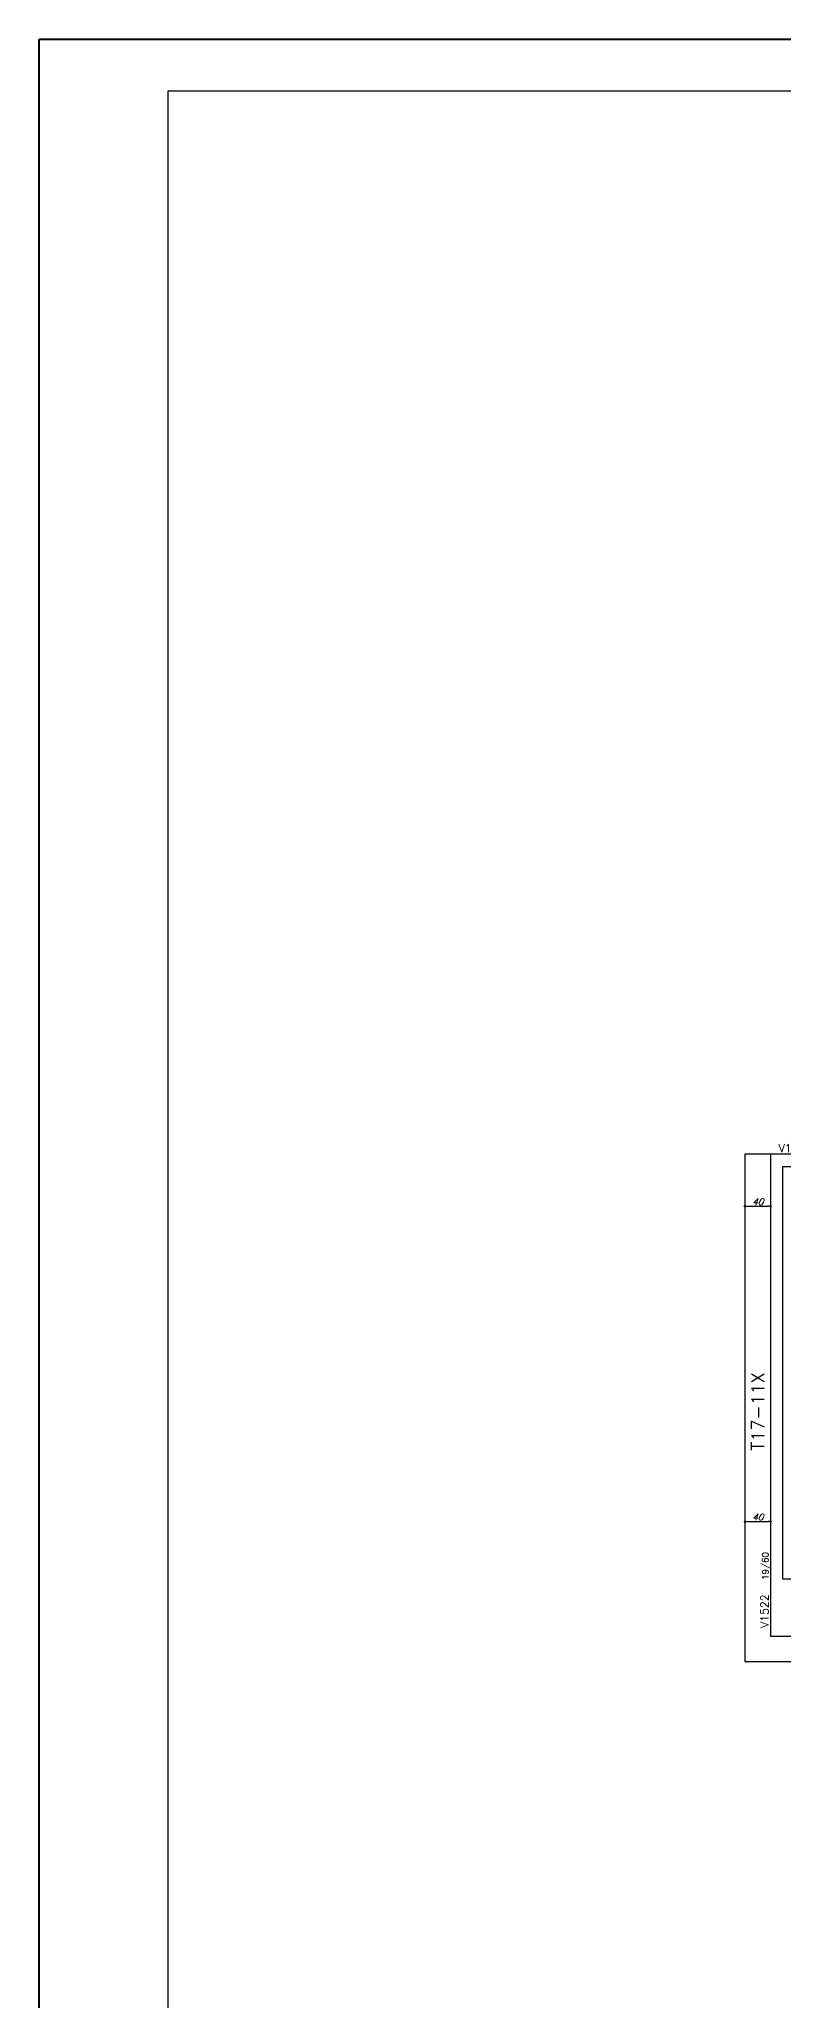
# Model space of a CAD drawing. Extents: x 17311 to 161354, y 153625 to 211469.
# Drawn here: x 17311 to 18473, y 208404 to 211469 of the extents above; entities that cross this region are included whole.
import ezdxf

# ---------------------------------------------------------------- set-up
doc = ezdxf.new("R2010")
doc.units = 0
doc.layers.get('0').update_dxf_attribs({"linetype": 'CONTINUOUS'})
doc.layers.get('DEFPOINTS').update_dxf_attribs({"linetype": 'CONTINUOUS'})
for name, color, linetype in [('8', 111, 'CONTINUOUS'), ('F-COTAS', 106, 'CONTINUOUS'), ('F-LAJES', 3, 'CONTINUOUS'), ('F-VIGAS', 3, 'CONTINUOUS'), ('F-VIGAS-DIM', 2, 'CONTINUOUS'), ('F-VIGAS-NOME', 4, 'CONTINUOUS')]:
    doc.layers.add(name, color=color, linetype=linetype)
doc.layers.add('FOLHA', color=255, linetype='CONTINUOUS', lineweight=40)
doc.styles.add('CP-TEXT-INCL', font='romans.shx', dxfattribs={"oblique": 20})
doc.styles.add('MCP', font='romans.shx')
doc.styles.get("Standard").update_dxf_attribs({"font": 'ROMANS.SHX'})
doc.dimstyles.new('CP-COTAS-50', dxfattribs={"dimscale": 0.8, "dimtxt": 12.5, "dimasz": 5, "dimexe": 5, "dimexo": 5, "dimgap": 2.5, "dimtad": 1, "dimdec": 1, "dimdsep": 46, "dimtxsty": 'CP-TEXT-INCL', "dimblk1": 'DOT', "dimblk2": 'DOT', "dimsah": 1, "dimcen": 9, "dimclrd": 256, "dimclre": 256, "dimclrt": 256, "dimadec": 0, "dimazin": 0, "dimtfac": 1, "dimtdec": 1, "dimtmove": 2, "dimatfit": 3, "dimldrblk": 'DOT', "dimfxl": 5, "dimtolj": 1, "dimarcsym": 0})

# ---------------------------------------------------------------- blocks, each defined once
blk = doc.blocks.new('_DOT')
at = {"color": 0, "linetype": 'ByBlock'}
blk.add_line((-0.5, 0), (-1, 0), dxfattribs=at)
at = {"color": 0, "linetype": 'ByBlock', "const_width": 0.5}
blk.add_lwpolyline([(-0.25, 0, 1), (0.25, 0, 1)], format="xyb", close=True, dxfattribs=at)
blk = doc.blocks.new('*D2801')
at = {"layer": 'DEFPOINTS', "color": 0, "transparency": 16777216}
for p in [(18412.6, 209153), (18452.6, 209153), (18452.6, 209153)]:
    blk.add_point(p, dxfattribs=at)
at = {"layer": 'F-COTAS', "lineweight": -2, "transparency": 16777216}
blk.add_line((18416.6, 209153), (18448.6, 209153), dxfattribs=at)
at = {"layer": 'F-COTAS', "lineweight": -2, "transparency": 16777216, "xscale": 4, "yscale": 4, "zscale": 4, "rotation": 180}
blk.add_blockref('_DOT', (18412.6, 209153), dxfattribs=at)
at = {"layer": 'F-COTAS', "lineweight": -2, "transparency": 16777216, "xscale": 4, "yscale": 4, "zscale": 4}
blk.add_blockref('_DOT', (18452.6, 209153), dxfattribs=at)
at = {"layer": 'F-COTAS', "transparency": 16777216, "insert": (18432.6, 209160), "char_height": 10, "attachment_point": 5, "style": 'CP-TEXT-INCL'}
blk.add_mtext('\\A1;40', dxfattribs=at)
blk = doc.blocks.new('*D2802')
at = {"layer": 'DEFPOINTS', "color": 0, "transparency": 16777216}
for p in [(18412.6, 209645.5), (18452.6, 209645.5), (18452.6, 209645.5)]:
    blk.add_point(p, dxfattribs=at)
at = {"layer": 'F-COTAS', "lineweight": -2, "transparency": 16777216}
blk.add_line((18416.6, 209645.5), (18448.6, 209645.5), dxfattribs=at)
at = {"layer": 'F-COTAS', "lineweight": -2, "transparency": 16777216, "xscale": 4, "yscale": 4, "zscale": 4, "rotation": 180}
blk.add_blockref('_DOT', (18412.6, 209645.5), dxfattribs=at)
at = {"layer": 'F-COTAS', "lineweight": -2, "transparency": 16777216, "xscale": 4, "yscale": 4, "zscale": 4}
blk.add_blockref('_DOT', (18452.6, 209645.5), dxfattribs=at)
at = {"layer": 'F-COTAS', "transparency": 16777216, "insert": (18432.6, 209652.5), "char_height": 10, "attachment_point": 5, "style": 'CP-TEXT-INCL'}
blk.add_mtext('\\A1;40', dxfattribs=at)

msp = doc.modelspace()

# ---------------------------------------------------------------- linework, layer by layer
at = {"color": 30}
for p, q in [((17511.8, 211388.2), (24239.28, 211388.2)), ((17511.8, 205180.82), (17511.8, 211388.2))]:
    msp.add_line(p, q, dxfattribs=at)
at = {"layer": 'F-LAJES', "linetype": 'Continuous'}
for p, q in [((18452.59, 209726.71), (18412.59, 209726.71)), ((18412.59, 209726.71), (18412.59, 208934.21)), ((18412.59, 208934.21), (20680.09, 208934.21))]:
    msp.add_line(p, q, dxfattribs=at)
at = {"layer": 'F-VIGAS'}
for points in [[(18584.59, 209726.71), (18452.59, 209726.71)], [(18452.59, 209726.71), (18452.59, 208974.21)], [(18471.59, 209707.71), (18584.59, 209707.71)], [(18471.59, 209063.21), (18471.59, 209707.71)], [(18542.09, 209063.21), (18471.59, 209063.21)], [(18452.59, 208974.21), (18542.09, 208974.21)]]:
    msp.add_lwpolyline(points, dxfattribs=at)
at = {"layer": 'FOLHA'}
for p, q in [((17310.62, 211468.67), (24319.75, 211468.67)), ((17310.62, 205100.34), (17310.62, 211468.67))]:
    msp.add_line(p, q, dxfattribs=at)

# ---------------------------------------------------------------- texts
at = {"layer": '8', "color": 1, "linetype": 'Continuous'}
msp.add_text('T17-11X', height=20.16, rotation=90, dxfattribs=at).set_placement((18442.75, 209263.93))
at = {"layer": 'F-VIGAS-DIM', "linetype": 'Continuous', "style": 'MCP'}
msp.add_text('19/60', height=10, rotation=90, dxfattribs=at).set_placement((18449.46, 209061.71))
at = {"layer": 'F-VIGAS-NOME', "linetype": 'Continuous', "style": 'MCP'}
msp.add_text('V1513', height=12.5, dxfattribs=at).set_placement((18465.09, 209729.83))
msp.add_text('V1522', height=12.5, rotation=90, dxfattribs=at).set_placement((18449.46, 208986.71))

# ---------------------------------------------------------------- dimensions: what is measured, and where the dimension line sits
at = {"layer": 'F-COTAS'}
for p1, p2, picture, middle in [((18412.59, 209645.53), (18452.59, 209645.53), '*D2802', (18432.59, 209652.53)), ((18412.59, 209152.99), (18452.59, 209152.99), '*D2801', (18432.59, 209159.99))]:
    dim = msp.add_aligned_dim(p1=p1, p2=p2, distance=0, dimstyle='CP-COTAS-50', dxfattribs=at)
    dim.commit()
    dim.dimension.update_dxf_attribs({"geometry": picture, "text_midpoint": middle})

doc.saveas('drawing.dxf')
